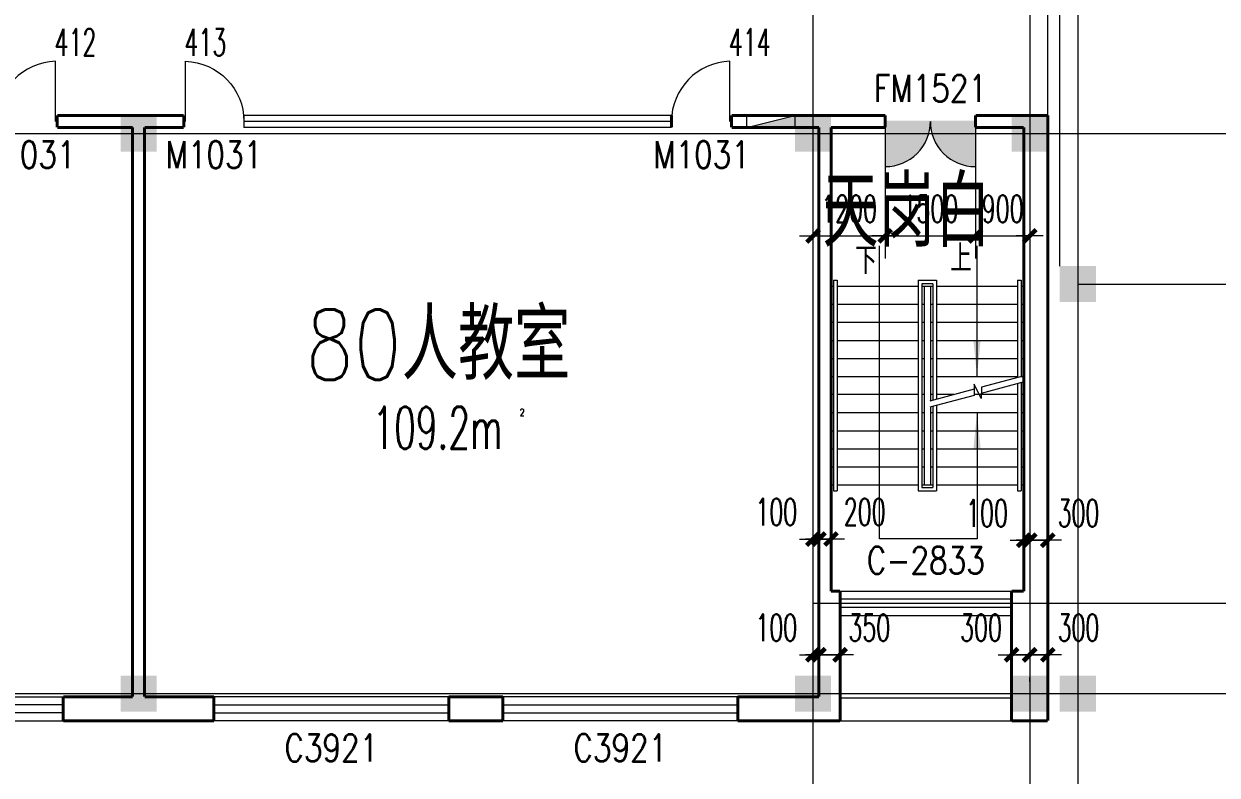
# Model space of a CAD drawing. Extents: x 1575758 to 1999219, y -897052 to -636879.
# Drawn here: x 1808789 to 1828608, y -819825 to -807352 of the extents above; entities that cross this region are included whole.
import ezdxf
from ezdxf.enums import TextEntityAlignment as Align

# ---------------------------------------------------------------- set-up
doc = ezdxf.new("R2010")
doc.units = 0
doc.header["$LTSCALE"] = 1500
doc.header["$MEASUREMENT"] = 0
doc.layers.get('0').update_dxf_attribs({"linetype": 'CONTINUOUS', "lineweight": 5})
doc.layers.get('DEFPOINTS').update_dxf_attribs({"linetype": 'CONTINUOUS', "lineweight": 5})
for name, color, linetype, lineweight in [('COLUMN', 7, 'CONTINUOUS', 5), ('P-S-TEXT', 7, 'CONTINUOUS', 5), ('PUB_DIM', 7, 'CONTINUOUS', 5), ('PUB_TEXT', 7, 'CONTINUOUS', 5), ('STAIR', 7, 'CONTINUOUS', 0), ('U型玻璃', 7, 'CONTINUOUS', 5), ('WALL', 7, 'CONTINUOUS', 5), ('WINDOW', 7, 'CONTINUOUS', 0), ('WINDOW_TEXT', 7, 'CONTINUOUS', 5), ('我的', 7, 'CONTINUOUS', 5), ('消火栓', 7, 'CONTINUOUS', 5), ('看线', 7, 'CONTINUOUS', 5)]:
    doc.layers.add(name, color=color, linetype=linetype, lineweight=lineweight)
doc.layers.add('防火门', color=10, linetype='CONTINUOUS')
doc.styles.add('_SIMPLEX', font='SIMPLEX.shx', dxfattribs={"width": 0.6})
doc.styles.add('DIM_FONT', font='romans.shx', dxfattribs={"width": 0.6})
doc.styles.add('H1', font='romans.shx', dxfattribs={"width": 1.2, "bigfont": 'hztxt.shx'})
doc.styles.add('SIMPLEX', font='SIMPLEX.SHX', dxfattribs={"width": 0.6})
doc.dimstyles.new('NORMAL', dxfattribs={"dimscale": 1.5, "dimtxt": 300, "dimasz": 1, "dimexe": 250, "dimexo": 300, "dimgap": 150, "dimtad": 1, "dimdec": 0, "dimdsep": 46, "dimtxsty": 'DIM_FONT', "dimblk1": '_DIMX', "dimblk2": '_DIMX', "dimsah": 1, "dimcen": 2.5, "dimdle": 0.3, "dimclrd": 256, "dimclre": 256, "dimclrt": 256, "dimadec": 0, "dimazin": 0, "dimtfac": 1, "dimtdec": 0, "dimtix": 1, "dimtmove": 2, "dimatfit": 3, "dimldrblk": '_DIMX', "dimfxl": 1, "dimtvp": 1, "dimtolj": 1, "dimtzin": 0, "dimlwd": -1, "dimlwe": -1, "dimarcsym": 0})

# ---------------------------------------------------------------- blocks, each defined once
blk = doc.blocks.new('_FZH')
blk.add_solid([(0.5, -0.5), (-0.5, -0.5), (0.5, 0.5), (-0.5, 0.5)])
blk = doc.blocks.new('M_A2ZXL')
blk.add_line((-0.472, 0), (-0.472, -1))
blk.add_arc((-0.5, 0), 1, 271.6231, 0)
blk = doc.blocks.new('_WBLK')
for p, q in [((-0.5, 0.5), (0.5, 0.5)), ((0.5, 0.1667), (-0.5, 0.1667)), ((0.5, -0.1667), (-0.5, -0.1667)), ((-0.5, -0.5), (0.5, -0.5))]:
    blk.add_line(p, q)
at = {"layer": 'WINDOW_TEXT', "style": 'SIMPLEX', "flags": 9}
blk.add_attdef('A', text='', height=1, dxfattribs=at).set_placement((0, 1.5), align=Align.MIDDLE)
blk = doc.blocks.new('A$C68C06AB7')
at = {"layer": '消火栓'}
blk.add_hatch(color=256, dxfattribs=at).paths.add_polyline_path([(800, 200), (0, 200), (800, 0)])
blk.add_line((0, 200), (800, 0), dxfattribs=at)
blk.add_lwpolyline([(0, 200), (0, 0), (800, 0), (800, 200)], close=True, dxfattribs=at)
blk = doc.blocks.new('M_A3PTU')
for p, q in [((-0.5, 0), (-0.499, -0.498)), ((0.5, 0), (0.499, -0.498))]:
    blk.add_line(p, q)
for centre, start, end in [((-0.498, -0.001), 269.885, 0.0763), ((0.498, -0.001), 179.9237, 270.115)]:
    blk.add_arc(centre, 0.498, start, end)
blk = doc.blocks.new('M_B0OPK')
for p, q in [((-0.5, 0.5), (0.5, 0.5)), ((0.5, 0.1667), (-0.5, 0.1667)), ((0.5, -0.1667), (-0.5, -0.1667)), ((-0.5, -0.5), (0.5, -0.5))]:
    blk.add_line(p, q)
blk = doc.blocks.new('_DIMX')
blk.add_line((-150, 0), (150, 0))
at = {"const_width": 50}
blk.add_lwpolyline([(-70, -70), (70, 70)], dxfattribs=at)
blk = doc.blocks.new('*D2255')
at = {"layer": 'DEFPOINTS', "color": 0, "lineweight": 5}
for p in [(1821895, -809072), (1823095, -809072), (1823095, -810872)]:
    blk.add_point(p, dxfattribs=at)
at = {"layer": 'PUB_DIM'}
for p, q in [((1821895, -809522), (1821895, -811247)), ((1823095, -809522), (1823095, -811247)), ((1821893, -810872), (1821892, -810872)), ((1821895, -810872), (1823095, -810872)), ((1823096, -810872), (1823098, -810872))]:
    blk.add_line(p, q, dxfattribs=at)
at = {"layer": 'PUB_DIM', "xscale": 1.5, "yscale": 1.5, "zscale": 1.5}
blk.add_blockref('_DIMX', (1821895, -810872), dxfattribs=at)
at = {"layer": 'PUB_DIM', "xscale": 1.5, "yscale": 1.5, "zscale": 1.5, "rotation": 180}
blk.add_blockref('_DIMX', (1823095, -810872), dxfattribs=at)
at = {"layer": 'PUB_DIM', "insert": (1822495, -810422), "char_height": 450, "attachment_point": 5, "style": 'DIM_FONT'}
blk.add_mtext('\\A1;1200', dxfattribs=at)
blk = doc.blocks.new('*D2256')
at = {"layer": 'DEFPOINTS', "color": 0, "lineweight": 5}
for p in [(1823095, -809072), (1824595, -809072), (1824595, -810872)]:
    blk.add_point(p, dxfattribs=at)
at = {"layer": 'PUB_DIM'}
for p, q in [((1823095, -809522), (1823095, -811247)), ((1824595, -809522), (1824595, -811247)), ((1823096, -810872), (1824593, -810872))]:
    blk.add_line(p, q, dxfattribs=at)
at = {"layer": 'PUB_DIM', "xscale": 1.5, "yscale": 1.5, "zscale": 1.5, "rotation": 180}
blk.add_blockref('_DIMX', (1823095, -810872), dxfattribs=at)
at = {"layer": 'PUB_DIM', "xscale": 1.5, "yscale": 1.5, "zscale": 1.5}
blk.add_blockref('_DIMX', (1824595, -810872), dxfattribs=at)
at = {"layer": 'PUB_DIM', "insert": (1823845, -810422), "char_height": 450, "attachment_point": 5, "style": 'DIM_FONT'}
blk.add_mtext('\\A1;1500', dxfattribs=at)
blk = doc.blocks.new('*D2257')
at = {"layer": 'DEFPOINTS', "color": 0, "lineweight": 5}
for p in [(1824595, -809072), (1825495, -809072), (1825495, -810872)]:
    blk.add_point(p, dxfattribs=at)
at = {"layer": 'PUB_DIM'}
for p, q in [((1824595, -809522), (1824595, -811247)), ((1825495, -809522), (1825495, -811247)), ((1824593, -810872), (1824592, -810872)), ((1824595, -810872), (1825495, -810872)), ((1825496, -810872), (1825498, -810872))]:
    blk.add_line(p, q, dxfattribs=at)
at = {"layer": 'PUB_DIM', "xscale": 1.5, "yscale": 1.5, "zscale": 1.5}
blk.add_blockref('_DIMX', (1824595, -810872), dxfattribs=at)
at = {"layer": 'PUB_DIM', "xscale": 1.5, "yscale": 1.5, "zscale": 1.5, "rotation": 180}
blk.add_blockref('_DIMX', (1825495, -810872), dxfattribs=at)
at = {"layer": 'PUB_DIM', "insert": (1825045, -810422), "char_height": 450, "attachment_point": 5, "style": 'DIM_FONT'}
blk.add_mtext('\\A1;900', dxfattribs=at)
blk = doc.blocks.new('*D2258')
at = {"layer": 'DEFPOINTS', "color": 0, "lineweight": 5}
for p in [(1821895, -815905), (1821995, -815905), (1821995, -815905)]:
    blk.add_point(p, dxfattribs=at)
at = {"layer": 'PUB_DIM'}
for p, q in [((1821895, -815455), (1821895, -815530)), ((1821995, -815455), (1821995, -815530)), ((1821893, -815905), (1821892, -815905)), ((1821895, -815905), (1821995, -815905)), ((1821996, -815905), (1821998, -815905))]:
    blk.add_line(p, q, dxfattribs=at)
at = {"layer": 'PUB_DIM', "xscale": 1.5, "yscale": 1.5, "zscale": 1.5}
blk.add_blockref('_DIMX', (1821895, -815905), dxfattribs=at)
at = {"layer": 'PUB_DIM', "xscale": 1.5, "yscale": 1.5, "zscale": 1.5, "rotation": 180}
blk.add_blockref('_DIMX', (1821995, -815905), dxfattribs=at)
at = {"layer": 'PUB_DIM', "insert": (1821285, -815455), "char_height": 450, "attachment_point": 5, "style": 'DIM_FONT'}
blk.add_mtext('\\A1;100', dxfattribs=at)
blk = doc.blocks.new('*D2259')
at = {"layer": 'DEFPOINTS', "color": 0, "lineweight": 5}
for p in [(1821995, -815905), (1822195, -815905), (1822195, -815905)]:
    blk.add_point(p, dxfattribs=at)
at = {"layer": 'PUB_DIM'}
for p, q in [((1821995, -815455), (1821995, -815530)), ((1822195, -815455), (1822195, -815530)), ((1821993, -815905), (1821992, -815905)), ((1821995, -815905), (1822195, -815905)), ((1822196, -815905), (1822198, -815905))]:
    blk.add_line(p, q, dxfattribs=at)
at = {"layer": 'PUB_DIM', "xscale": 1.5, "yscale": 1.5, "zscale": 1.5}
blk.add_blockref('_DIMX', (1821995, -815905), dxfattribs=at)
at = {"layer": 'PUB_DIM', "xscale": 1.5, "yscale": 1.5, "zscale": 1.5, "rotation": 180}
blk.add_blockref('_DIMX', (1822195, -815905), dxfattribs=at)
at = {"layer": 'PUB_DIM', "insert": (1822755, -815455), "char_height": 450, "attachment_point": 5, "style": 'DIM_FONT'}
blk.add_mtext('\\A1;200', dxfattribs=at)
blk = doc.blocks.new('*D2260')
at = {"layer": 'DEFPOINTS', "color": 0, "lineweight": 5}
for p in [(1825395, -815926), (1825495, -815926), (1825495, -815926)]:
    blk.add_point(p, dxfattribs=at)
at = {"layer": 'PUB_DIM'}
for p, q in [((1825395, -815476), (1825395, -815551)), ((1825495, -815476), (1825495, -815551)), ((1825393, -815926), (1825392, -815926)), ((1825395, -815926), (1825495, -815926)), ((1825496, -815926), (1825498, -815926))]:
    blk.add_line(p, q, dxfattribs=at)
at = {"layer": 'PUB_DIM', "xscale": 1.5, "yscale": 1.5, "zscale": 1.5}
blk.add_blockref('_DIMX', (1825395, -815926), dxfattribs=at)
at = {"layer": 'PUB_DIM', "xscale": 1.5, "yscale": 1.5, "zscale": 1.5, "rotation": 180}
blk.add_blockref('_DIMX', (1825495, -815926), dxfattribs=at)
at = {"layer": 'PUB_DIM', "insert": (1824785, -815476), "char_height": 450, "attachment_point": 5, "style": 'DIM_FONT'}
blk.add_mtext('\\A1;100', dxfattribs=at)
blk = doc.blocks.new('*D2261')
at = {"layer": 'DEFPOINTS', "color": 0, "lineweight": 5}
for p in [(1825495, -815926), (1825795, -815926), (1825795, -815926)]:
    blk.add_point(p, dxfattribs=at)
at = {"layer": 'PUB_DIM'}
for p, q in [((1825495, -815476), (1825495, -815551)), ((1825493, -815926), (1825492, -815926)), ((1825495, -815926), (1825795, -815926)), ((1825796, -815926), (1825798, -815926)), ((1825795, -816376), (1825795, -816301))]:
    blk.add_line(p, q, dxfattribs=at)
at = {"layer": 'PUB_DIM', "xscale": 1.5, "yscale": 1.5, "zscale": 1.5}
blk.add_blockref('_DIMX', (1825495, -815926), dxfattribs=at)
at = {"layer": 'PUB_DIM', "xscale": 1.5, "yscale": 1.5, "zscale": 1.5, "rotation": 180}
blk.add_blockref('_DIMX', (1825795, -815926), dxfattribs=at)
at = {"layer": 'PUB_DIM', "insert": (1826305, -815476), "char_height": 450, "attachment_point": 5, "style": 'DIM_FONT'}
blk.add_mtext('\\A1;300', dxfattribs=at)
blk = doc.blocks.new('*D2262')
at = {"layer": 'DEFPOINTS', "color": 0, "lineweight": 5}
for p in [(1821895, -817827), (1821995, -817827), (1821995, -817827)]:
    blk.add_point(p, dxfattribs=at)
at = {"layer": 'PUB_DIM'}
for p, q in [((1821895, -817377), (1821895, -817452)), ((1821995, -817377), (1821995, -817452)), ((1821893, -817827), (1821892, -817827)), ((1821895, -817827), (1821995, -817827)), ((1821996, -817827), (1821998, -817827))]:
    blk.add_line(p, q, dxfattribs=at)
at = {"layer": 'PUB_DIM', "xscale": 1.5, "yscale": 1.5, "zscale": 1.5}
blk.add_blockref('_DIMX', (1821895, -817827), dxfattribs=at)
at = {"layer": 'PUB_DIM', "xscale": 1.5, "yscale": 1.5, "zscale": 1.5, "rotation": 180}
blk.add_blockref('_DIMX', (1821995, -817827), dxfattribs=at)
at = {"layer": 'PUB_DIM', "insert": (1821285, -817377), "char_height": 450, "attachment_point": 5, "style": 'DIM_FONT'}
blk.add_mtext('\\A1;100', dxfattribs=at)
blk = doc.blocks.new('*D2263')
at = {"layer": 'DEFPOINTS', "color": 0, "lineweight": 5}
for p in [(1821995, -817827), (1822345, -817827), (1822345, -817827)]:
    blk.add_point(p, dxfattribs=at)
at = {"layer": 'PUB_DIM'}
for p, q in [((1821995, -817377), (1821995, -817452)), ((1822345, -817377), (1822345, -817452)), ((1821993, -817827), (1821992, -817827)), ((1821995, -817827), (1822345, -817827)), ((1822346, -817827), (1822348, -817827))]:
    blk.add_line(p, q, dxfattribs=at)
at = {"layer": 'PUB_DIM', "xscale": 1.5, "yscale": 1.5, "zscale": 1.5}
blk.add_blockref('_DIMX', (1821995, -817827), dxfattribs=at)
at = {"layer": 'PUB_DIM', "xscale": 1.5, "yscale": 1.5, "zscale": 1.5, "rotation": 180}
blk.add_blockref('_DIMX', (1822345, -817827), dxfattribs=at)
at = {"layer": 'PUB_DIM', "insert": (1822830, -817377), "char_height": 450, "attachment_point": 5, "style": 'DIM_FONT'}
blk.add_mtext('\\A1;350', dxfattribs=at)
blk = doc.blocks.new('*D2264')
at = {"layer": 'DEFPOINTS', "color": 0, "lineweight": 5}
for p in [(1825195, -817827), (1825495, -817827), (1825495, -817827)]:
    blk.add_point(p, dxfattribs=at)
at = {"layer": 'PUB_DIM'}
for p, q in [((1825195, -817377), (1825195, -817452)), ((1825193, -817827), (1825192, -817827)), ((1825195, -817827), (1825495, -817827)), ((1825496, -817827), (1825498, -817827)), ((1825495, -818277), (1825495, -818202))]:
    blk.add_line(p, q, dxfattribs=at)
at = {"layer": 'PUB_DIM', "xscale": 1.5, "yscale": 1.5, "zscale": 1.5}
blk.add_blockref('_DIMX', (1825195, -817827), dxfattribs=at)
at = {"layer": 'PUB_DIM', "xscale": 1.5, "yscale": 1.5, "zscale": 1.5, "rotation": 180}
blk.add_blockref('_DIMX', (1825495, -817827), dxfattribs=at)
at = {"layer": 'PUB_DIM', "insert": (1824685, -817377), "char_height": 450, "attachment_point": 5, "style": 'DIM_FONT'}
blk.add_mtext('\\A1;300', dxfattribs=at)
blk = doc.blocks.new('*D2265')
at = {"layer": 'DEFPOINTS', "color": 0, "lineweight": 5}
for p in [(1825495, -817827), (1825795, -817827), (1825795, -817827)]:
    blk.add_point(p, dxfattribs=at)
at = {"layer": 'PUB_DIM'}
for p, q in [((1825493, -817827), (1825492, -817827)), ((1825495, -817827), (1825795, -817827)), ((1825796, -817827), (1825798, -817827)), ((1825495, -818277), (1825495, -818202)), ((1825795, -818277), (1825795, -818202))]:
    blk.add_line(p, q, dxfattribs=at)
at = {"layer": 'PUB_DIM', "xscale": 1.5, "yscale": 1.5, "zscale": 1.5}
blk.add_blockref('_DIMX', (1825495, -817827), dxfattribs=at)
at = {"layer": 'PUB_DIM', "xscale": 1.5, "yscale": 1.5, "zscale": 1.5, "rotation": 180}
blk.add_blockref('_DIMX', (1825795, -817827), dxfattribs=at)
at = {"layer": 'PUB_DIM', "insert": (1826305, -817377), "char_height": 450, "attachment_point": 5, "style": 'DIM_FONT'}
blk.add_mtext('\\A1;300', dxfattribs=at)

msp = doc.modelspace()

# ---------------------------------------------------------------- hatches: boundary and pattern name
at = {"layer": '防火门'}
for points in [[(1823099.2, -808959.2), (1823099.2, -809725.6, 0.4059403), (1823844.2, -808959.2)], [(1824589.9, -808959.2), (1824589.9, -809725.6, -0.4059403), (1823844.9, -808959.2)]]:
    msp.add_hatch(color=256, dxfattribs=at).paths.add_polyline_path(points)

# ---------------------------------------------------------------- linework, layer by layer
for points in [[(1824619.6, -813206.8), (1824679.6, -812606.8), (1824559.6, -812606.8)], [(1824619.6, -813806.8), (1824559.6, -814406.8), (1824679.6, -814406.8)]]:
    msp.add_solid(points)
at = {"layer": 'PUB_DIM'}
for p, q in [((1825494.7, -759701.8), (1825494.7, -823822.9)), ((1826294.6, -759701.8), (1826294.6, -823822.9)), ((1821894.6, -806347.3), (1821894.6, -828973.9)), ((1741678.9, -809172.3), (1830716.9, -809172.3)), ((1826294.6, -811672.3), (1830716.9, -811672.3)), ((1821894.6, -816972.3), (1833148.3, -816972.3)), ((1765894.6, -818472.3), (1833148.3, -818472.3))]:
    msp.add_line(p, q, dxfattribs=at)
for points in [[(1824619.6, -813806.8), (1824619.6, -815900.6), (1823001, -815900.6), (1823001, -811039.7)], [(1824619.6, -813206.8), (1824619.6, -811035.2)], [(1824619.6, -813206.8), (1824619.6, -811035.2)]]:
    msp.add_lwpolyline(points, dxfattribs=at)
at = {"layer": 'STAIR'}
for p, q in [((1822194.6, -811706.8), (1822234.6, -811706.8)), ((1822194.6, -811706.8), (1822194.6, -814706.8)), ((1822234.6, -811606.8), (1822294.6, -811606.8)), ((1822234.6, -811606.8), (1822234.6, -815106.8)), ((1822294.6, -811606.8), (1822294.6, -815106.8)), ((1822294.6, -811706.8), (1823644.6, -811706.8)), ((1823644.6, -811606.8), (1823644.6, -815106.8)), ((1823644.6, -811606.8), (1823944.6, -811606.8)), ((1823704.6, -811666.8), (1823704.6, -815046.8)), ((1823884.6, -811666.8), (1823704.6, -811666.8)), ((1823704.6, -811706.8), (1823884.6, -811706.8)), ((1823744.6, -811706.8), (1823744.6, -815006.8)), ((1823844.6, -811706.8), (1823844.6, -813611.5)), ((1823884.6, -811666.8), (1823884.6, -813600.7)), ((1823944.6, -811606.8), (1823944.6, -813584.7)), ((1823944.6, -811706.8), (1825294.6, -811706.8)), ((1825294.6, -811606.8), (1825294.6, -813222.9)), ((1825294.6, -811606.8), (1825354.6, -811606.8)), ((1825354.6, -811606.8), (1825354.6, -813206.8)), ((1825354.6, -811706.8), (1825394.6, -811706.8)), ((1825394.6, -811706.8), (1825394.6, -813196.1)), ((1822194.6, -812006.8), (1822234.6, -812006.8)), ((1822294.6, -812006.8), (1823644.6, -812006.8)), ((1823704.6, -812006.8), (1823744.6, -812006.8)), ((1823844.6, -812006.8), (1823884.6, -812006.8)), ((1823944.6, -812006.8), (1825294.6, -812006.8)), ((1825354.6, -812006.8), (1825394.6, -812006.8)), ((1822194.6, -812306.8), (1822234.6, -812306.8)), ((1822294.6, -812306.8), (1823644.6, -812306.8)), ((1823704.6, -812306.8), (1823744.6, -812306.8)), ((1823844.6, -812306.8), (1823884.6, -812306.8)), ((1823944.6, -812306.8), (1825294.6, -812306.8)), ((1825354.6, -812306.8), (1825394.6, -812306.8)), ((1822194.6, -812606.8), (1822234.6, -812606.8)), ((1822294.6, -812606.8), (1823644.6, -812606.8)), ((1823704.6, -812606.8), (1823744.6, -812606.8)), ((1823844.6, -812606.8), (1823884.6, -812606.8)), ((1823944.6, -812606.8), (1825294.6, -812606.8)), ((1825354.6, -812606.8), (1825394.6, -812606.8)), ((1822194.6, -812906.8), (1822234.6, -812906.8)), ((1822294.6, -812906.8), (1823644.6, -812906.8)), ((1823704.6, -812906.8), (1823744.6, -812906.8)), ((1823844.6, -812906.8), (1823884.6, -812906.8)), ((1823944.6, -812906.8), (1825294.6, -812906.8)), ((1825354.6, -812906.8), (1825394.6, -812906.8)), ((1822194.6, -813206.8), (1822234.6, -813206.8)), ((1822294.6, -813206.8), (1823644.6, -813206.8)), ((1823704.6, -813206.8), (1823744.6, -813206.8)), ((1823844.6, -813206.8), (1823884.6, -813206.8)), ((1823944.6, -813206.8), (1825294.6, -813206.8)), ((1824574.8, -813333), (1824573.1, -813519.8)), ((1824690.4, -813571.2), (1824574.8, -813333)), ((1825402.9, -813297.4), (1824691.1, -813488.2)), ((1825402.9, -813193.9), (1824692.1, -813384.4)), ((1825294.6, -813326.5), (1825294.6, -815106.8)), ((1825354.6, -813206.8), (1825394.6, -813206.8)), ((1825354.6, -813310.4), (1825354.6, -815106.8)), ((1825394.6, -813299.7), (1825394.6, -814706.8)), ((1822234.6, -813506.8), (1822194.6, -813506.8)), ((1823644.6, -813506.8), (1822294.6, -813506.8)), ((1823744.6, -813506.8), (1823704.6, -813506.8)), ((1824574, -813416), (1823836.4, -813613.7)), ((1824573.1, -813519.8), (1823836.4, -813717.2)), ((1823884.6, -813506.8), (1823844.6, -813506.8)), ((1824235, -813506.8), (1823944.6, -813506.8)), ((1825294.6, -813506.8), (1824573.2, -813506.8)), ((1824692.1, -813384.4), (1824690.4, -813571.2)), ((1825394.6, -813506.8), (1825354.6, -813506.8)), ((1823844.6, -813715), (1823844.6, -815006.8)), ((1823884.6, -813704.3), (1823884.6, -815046.8)), ((1823944.6, -813688.2), (1823944.6, -815106.8)), ((1822194.6, -813806.8), (1822234.6, -813806.8)), ((1822294.6, -813806.8), (1823644.6, -813806.8)), ((1823704.6, -813806.8), (1823744.6, -813806.8)), ((1823844.6, -813806.8), (1823884.6, -813806.8)), ((1823944.6, -813806.8), (1825294.6, -813806.8)), ((1825354.6, -813806.8), (1825394.6, -813806.8)), ((1822194.6, -814106.8), (1822234.6, -814106.8)), ((1822294.6, -814106.8), (1823644.6, -814106.8)), ((1823704.6, -814106.8), (1823744.6, -814106.8)), ((1823844.6, -814106.8), (1823884.6, -814106.8)), ((1823944.6, -814106.8), (1825294.6, -814106.8)), ((1825354.6, -814106.8), (1825394.6, -814106.8)), ((1822194.6, -814406.8), (1822234.6, -814406.8)), ((1822294.6, -814406.8), (1823644.6, -814406.8)), ((1823704.6, -814406.8), (1823744.6, -814406.8)), ((1823844.6, -814406.8), (1823884.6, -814406.8)), ((1823944.6, -814406.8), (1825294.6, -814406.8)), ((1825354.6, -814406.8), (1825394.6, -814406.8)), ((1822194.6, -814706.8), (1822234.6, -814706.8)), ((1822294.6, -814706.8), (1823644.6, -814706.8)), ((1823704.6, -814706.8), (1823744.6, -814706.8)), ((1823844.6, -814706.8), (1823884.6, -814706.8)), ((1823944.6, -814706.8), (1825294.6, -814706.8)), ((1825354.6, -814706.8), (1825394.6, -814706.8)), ((1822194.6, -815006.8), (1822234.6, -815006.8)), ((1822234.6, -815106.8), (1822294.6, -815106.8)), ((1822294.6, -815006.8), (1823644.6, -815006.8)), ((1823644.6, -815106.8), (1823944.6, -815106.8)), ((1823704.6, -815006.8), (1823884.6, -815006.8)), ((1823704.6, -815046.8), (1823884.6, -815046.8)), ((1823944.6, -815006.8), (1825294.6, -815006.8)), ((1825294.6, -815106.8), (1825354.6, -815106.8)), ((1825354.6, -815006.8), (1825394.6, -815006.8)), ((1822344.6, -818539.9), (1825194.6, -818539.9)), ((1822344.6, -818922.3), (1825194.6, -818922.3))]:
    msp.add_line(p, q, dxfattribs=at)
at = {"layer": 'U型玻璃'}
for p, q in [((1812444.6, -808872.3), (1812444.6, -809072.3)), ((1819544.6, -808872.3), (1812444.6, -808872.3)), ((1819544.6, -808972.3), (1812444.6, -808972.3)), ((1819544.6, -809072.3), (1812444.6, -809072.3))]:
    msp.add_line(p, q, dxfattribs=at)
at = {"layer": 'U型玻璃', "const_width": 50}
msp.add_lwpolyline([(1819544.6, -808872.3), (1819544.6, -809072.3)], dxfattribs=at)
at = {"layer": 'WALL', "const_width": 50}
for points in [[(1809344.6, -808872.3), (1809344.6, -809072.3)], [(1811444.6, -808872.3), (1809344.6, -808872.3)], [(1811444.6, -808872.3), (1811444.6, -809072.3)], [(1820544.6, -808872.3), (1820544.6, -809072.3)], [(1823094.6, -808872.3), (1820544.6, -808872.3)], [(1823094.6, -808872.3), (1823094.6, -809072.3)], [(1824594.6, -808872.3), (1824594.6, -809072.3)], [(1825794.6, -808872.3), (1824594.6, -808872.3)], [(1825794.6, -808872.3), (1825794.6, -818922.3)], [(1810594.6, -809072.3), (1809344.6, -809072.3)], [(1810594.6, -818522.3), (1810594.6, -809072.3)], [(1811444.6, -809072.3), (1810794.6, -809072.3)], [(1810794.6, -818522.3), (1810794.6, -809072.3)], [(1821994.6, -809072.3), (1820544.6, -809072.3)], [(1821994.6, -809072.3), (1821994.6, -818522.3)], [(1823094.6, -809072.3), (1822194.6, -809072.3)], [(1822194.6, -809072.3), (1822194.6, -816772.3)], [(1825394.6, -809072.3), (1824594.6, -809072.3)], [(1825394.6, -809072.3), (1825394.6, -816772.3)], [(1822344.6, -816772.3), (1822194.6, -816772.3)], [(1822344.6, -816772.3), (1822344.6, -818922.3)], [(1825194.6, -816772.3), (1825194.6, -818922.3)], [(1825394.6, -816772.3), (1825194.6, -816772.3)], [(1809444.6, -818922.3), (1809444.6, -818522.3)], [(1810594.6, -818522.3), (1809444.6, -818522.3)], [(1811945.1, -818522.3), (1810794.6, -818522.3)], [(1811945.1, -818922.3), (1811945.1, -818522.3)], [(1816745.1, -818522.3), (1815845.1, -818522.3)], [(1815845.1, -818922.3), (1815845.1, -818522.3)], [(1816745.1, -818922.3), (1816745.1, -818522.3)], [(1820645.1, -818922.3), (1820645.1, -818522.3)], [(1821994.6, -818522.3), (1820645.1, -818522.3)], [(1811945.1, -818922.3), (1809444.6, -818922.3)], [(1816745.1, -818922.3), (1815845.1, -818922.3)], [(1822344.6, -818922.3), (1820645.1, -818922.3)], [(1825794.6, -818922.3), (1825194.6, -818922.3)]]:
    msp.add_lwpolyline(points, dxfattribs=at)
at = {"layer": '看线'}
for p, q in [((1825794.6, -808872.3), (1825794.6, -806272.3)), ((1825794.6, -808872.3), (1825794.6, -806372.3)), ((1825994.6, -811372.3), (1825994.6, -806372.3)), ((1823929.8, -816772.3), (1825194.6, -816772.3))]:
    msp.add_line(p, q, dxfattribs=at)

# ---------------------------------------------------------------- block references
at = {"layer": 'COLUMN', "yscale": 600, "zscale": 600}
for p, xscale in [((1810694.6, -809172.3), 600), ((1821894.6, -809172.3), 600), ((1825494.6, -809172.3), -600), ((1825494.6, -809172.3), -600), ((1825494.6, -809172.3), -600), ((1825494.6, -809172.3), -600), ((1826294.6, -811672.3), 600), ((1810694.6, -818472.3), 600), ((1821894.6, -818472.3), 600), ((1825494.6, -818472.3), -600), ((1825494.6, -818472.3), -600), ((1825494.6, -818472.3), -600), ((1825494.6, -818472.3), -600), ((1826294.6, -818472.3), 600)]:
    msp.add_blockref('_FZH', p, dxfattribs=dict(at, xscale=xscale))
at = {"layer": 'WINDOW'}
ref = msp.add_blockref('M_A2ZXL', (1808844.6, -808972.3), dxfattribs=dict(at, xscale=1000, yscale=1000, zscale=1000, rotation=180))
ref.add_attrib('A', 'M1031', dxfattribs={"layer": 'WINDOW_TEXT', "height": 450, "style": '_SIMPLEX', "width": 0.8, "flags": 8}).set_placement((1808844.6, -809522.3, -300246.1), align=Align.MIDDLE)
ref = msp.add_blockref('M_A2ZXL', (1811944.6, -808972.4), dxfattribs=dict(at, xscale=-1000, yscale=1000, zscale=1000, rotation=180))
ref.add_attrib('A', 'M1031', dxfattribs={"layer": 'WINDOW_TEXT', "height": 450, "style": '_SIMPLEX', "width": 0.8, "flags": 8}).set_placement((1811944.6, -809522.4, -300246.1), align=Align.MIDDLE)
ref = msp.add_blockref('M_A2ZXL', (1820044.6, -808972.4), dxfattribs=dict(at, xscale=1000, yscale=1000, zscale=1000, rotation=180))
ref.add_attrib('A', 'M1031', dxfattribs={"layer": 'WINDOW_TEXT', "height": 450, "style": '_SIMPLEX', "width": 0.8, "flags": 8}).set_placement((1820044.6, -809522.4, -300246.1), align=Align.MIDDLE)
ref = msp.add_blockref('M_A3PTU', (1823844.6, -808972.3), dxfattribs=dict(at, xscale=1500, yscale=1500, zscale=1500))
ref.add_attrib('A', 'FM1521', dxfattribs={"layer": 'WINDOW_TEXT', "height": 450, "style": '_SIMPLEX', "width": 0.8, "flags": 8}).set_placement((1823844.6, -808422.3, -300246.1), align=Align.MIDDLE)
ref = msp.add_blockref('M_B0OPK', (1823769.6, -816972.3), dxfattribs=dict(at, xscale=-2850, yscale=400, zscale=2850, rotation=180))
ref.add_attrib('A', 'C-2833', dxfattribs={"layer": 'WINDOW_TEXT', "height": 450, "style": '_SIMPLEX', "width": 0.8, "flags": 8}).set_placement((1823769.6, -816259.1), align=Align.MIDDLE)
ref = msp.add_blockref('_WBLK', (1807494.6, -818722.3), dxfattribs=dict(at, xscale=-3900, yscale=400.0000000572763, zscale=3900, rotation=180))
ref.add_attrib('A', 'C3921', dxfattribs={"layer": 'WINDOW_TEXT', "height": 450, "style": '_SIMPLEX', "width": 0.8, "flags": 8}).set_placement((1807494.6, -819372.3), align=Align.MIDDLE)
ref = msp.add_blockref('_WBLK', (1813895.1, -818722.3), dxfattribs=dict(at, xscale=3900, yscale=400.0000000572763, zscale=3900, rotation=180))
ref.add_attrib('A', 'C3921', dxfattribs={"layer": 'WINDOW_TEXT', "height": 450, "style": '_SIMPLEX', "width": 0.8, "flags": 8}).set_placement((1813895.1, -819372.3), align=Align.MIDDLE)
ref = msp.add_blockref('_WBLK', (1818695.1, -818722.3), dxfattribs=dict(at, xscale=3900, yscale=400.0000000569271, zscale=3900, rotation=180))
ref.add_attrib('A', 'C3921', dxfattribs={"layer": 'WINDOW_TEXT', "height": 450, "style": '_SIMPLEX', "width": 0.8, "flags": 8}).set_placement((1818695.1, -819372.3), align=Align.MIDDLE)
at = {"layer": '消火栓', "xscale": -1, "rotation": 180}
msp.add_blockref('A$C68C06AB7', (1820794.6, -808872.3), dxfattribs=at)

# ---------------------------------------------------------------- texts
at = {"layer": 'P-S-TEXT', "style": 'H1', "width": 0.8}
for s, p in [('下', (1822597.1, -811506.3)), ('上', (1824173.9, -811469.2))]:
    msp.add_text(s, height=450, dxfattribs=at).set_placement(p)
at = {"layer": 'PUB_TEXT', "style": 'H1', "width": 0.8}
msp.add_text('2', height=120, dxfattribs=at).set_placement((1817023.9, -813861.8))
at = {"layer": '我的', "lineweight": 0, "style": 'H1', "width": 0.8}
for s, p in [('天岗白', (1822052.6, -811054.4)), ('80人教室', (1813466, -813259.8))]:
    msp.add_text(s, height=1166.4, dxfattribs=at).set_placement(p)
at = {"layer": '我的', "color": 0, "lineweight": 5, "attachment_point": 1, "style": 'DIM_FONT'}
for s, insert, char_height, width in [('412', (1809298.9, -807433.2), 450, 1894.64), ('413', (1811455.6, -807433.3), 450, 1894.64), ('414', (1820498.9, -807433.3), 450, 1894.64), ('{\\C3;109.2m}', (1814580.1, -813707.5), 700, 2381.17)]:
    msp.add_mtext(s, dxfattribs=dict(at, insert=insert, char_height=char_height, width=width))

# ---------------------------------------------------------------- dimensions: what is measured, and where the dimension line sits
at = {"layer": 'PUB_DIM'}
for p1, p2, picture, middle in [((1821894.6, -809072.3), (1823094.6, -809072.3), '*D2255', (1822494.6, -810422.2)), ((1823094.6, -809072.3), (1824594.6, -809072.3), '*D2256', (1823844.6, -810422.2)), ((1824594.6, -809072.3), (1825494.7, -809072.3), '*D2257', (1825044.7, -810422.2))]:
    dim = msp.add_aligned_dim(p1=p1, p2=p2, distance=-1799.9, dimstyle='NORMAL', dxfattribs=at)
    dim.commit()
    dim.dimension.update_dxf_attribs({"geometry": picture, "text_midpoint": middle})
for base, p1, p2, angle, picture, middle in [((1821994.6, -815905.3), (1821894.6, -815905.3), (1821994.6, -815905.3), 360, '*D2258', (1821284.6, -815455.3)), ((1825494.7, -815926.5), (1825394.6, -815926.5), (1825494.7, -815926.5), 0, '*D2260', (1824784.7, -815476.5)), ((1821994.6, -817827.3), (1821894.6, -817827.3), (1821994.6, -817827.3), 360, '*D2262', (1821284.6, -817377.3)), ((1825494.7, -817827.3), (1825194.6, -817827.3), (1825494.7, -817827.3), 0, '*D2264', (1824684.7, -817377.3))]:
    dim = msp.add_linear_dim(base=base, p1=p1, p2=p2, angle=angle, dimstyle='NORMAL', dxfattribs=at)
    dim.commit()
    dim.dimension.update_dxf_attribs({"geometry": picture, "text_midpoint": middle, "dimtype": 161})
for base, p1, p2, picture, middle in [((1822194.6, -815905.3), (1821994.6, -815905.3), (1822194.6, -815905.3), '*D2259', (1822754.6, -815455.3)), ((1825794.6, -815926.5), (1825494.7, -815926.5), (1825794.6, -815926.5), '*D2261', (1826304.7, -815476.5)), ((1822344.6, -817827.3), (1821994.6, -817827.3), (1822344.6, -817827.3), '*D2263', (1822829.6, -817377.3)), ((1825794.6, -817827.3), (1825494.7, -817827.3), (1825794.6, -817827.3), '*D2265', (1826304.7, -817377.3))]:
    dim = msp.add_linear_dim(base=base, p1=p1, p2=p2, dimstyle='NORMAL', dxfattribs=at)
    dim.commit()
    dim.dimension.update_dxf_attribs({"geometry": picture, "text_midpoint": middle, "dimtype": 160})

doc.saveas('drawing.dxf')
